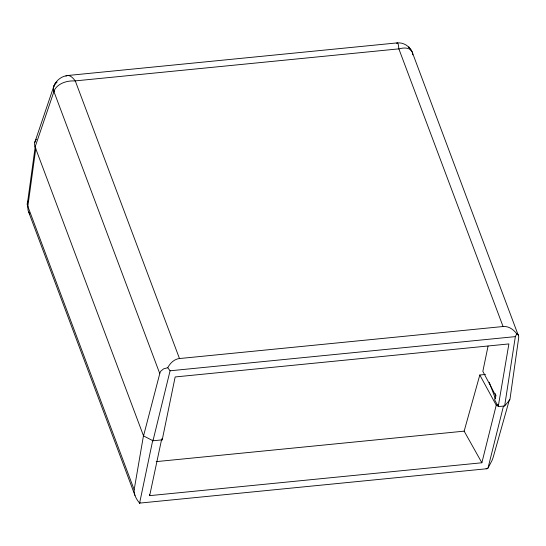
<?xml version="1.0" encoding="UTF-8"?>
<svg xmlns="http://www.w3.org/2000/svg" width="546" height="546" viewBox="0 0 546 546"><rect width="100%" height="100%" fill="white"/><g stroke="black" fill="none" stroke-linecap="round" stroke-linejoin="round"><path stroke-width="0.82" d="M134.159 489.776C133.722 494.717 136.602 499.604 139.605 503.112L487.155 468.714L488.035 468.058L492.001 460.483A15.452 4.293 -58.2 0 0 493.277 456.954L509.452 399.59M35.804 148.43L27.744 207.057L28.078 210.469L29.798 214.032M27.334 204.067L35.258 146.417M504.654 405.965L515.342 336.623L516.762 333.859C514.073 330.221 510.203 327.109 505.596 326.542A12.797 12.224 88.7 0 0 503.071 326.522L179.484 358.545A12.79 12.21 88.7 0 0 177.109 359.036C172.891 360.38 169.738 363.889 167.745 367.717L163.657 368.837L160.968 371.007A13.124 9.337 42.2 0 0 159.958 372.863L143.537 435.899L152.982 440.772L162.223 439.858L175.157 376.958L508.892 343.925L498.225 406.606L504.654 405.965L509.916 399.679L518.632 338.138A13.172 3.761 -65.3 0 0 518.686 336.404L412.128 51.897C409.493 46.144 403.61 42.356 397.242 42.888L67.649 75.512C61.773 76.126 56.6 80.05 54.177 85.374M143.639 434.725L134.166 489.707L27.826 206.368A12.783 8.736 7.8 0 1 27.962 201.208M488.056 346.103L482.841 371.362L495.584 395.379L494.642 399.836L498.225 406.606M139.605 503.112L152.812 439.994M485.483 374.447L479.811 375.006L496.239 405.187L481.872 462.769L149.665 495.652L161.548 439.721M152.982 440.772L170.079 370.795L167.745 367.717M488.008 468.058L503.467 406.087M159.753 373.539L53.931 91.578A14.203 10.374 18.8 0 1 56.729 82.309M481.872 462.769L464.148 431.149L479.811 375.006M53.89 86.077L34.753 142.492M143.537 435.899L35.101 146.983L53.931 91.578M139.346 503.091L140.117 502.682M170.079 370.795L515.342 336.623M496.239 405.187L498.532 404.961M156.197 461.629L464.148 431.149M516.762 333.859L517.772 334.159L518.407 335.039M486.077 468.645L487.155 468.714M409.643 47.891L408.804 46.997L411.302 50.573M28.105 201.105A12.79 8.797 6.6 0 0 27.634 206.176L27.791 206.606M503.071 326.522L398.86 48.86L75.273 80.89L179.484 358.545M495.215 393.591L496.109 395.987M489.257 382.261L495.481 398.846M28.713 212.162L134.992 495.44M161.923 438.54L162.223 439.858M149.481 494.28L149.665 495.652M35.094 146.983A14.182 10.06 12.5 0 1 36.432 139.25M53.829 91.469A18.687 12.886 -3.9 0 1 75.246 81.006A18.687 8.067 73.7 0 0 65.909 76.133M53.958 91.489A14.21 10.34 19.3 0 1 57.057 82.03M396.594 43.4A18.687 2.696 -85.9 0 1 398.833 48.976A18.687 10.401 -35 0 1 412.776 54.825M27.716 206.395A12.817 8.825 6.6 0 1 28.119 201.112"/></g></svg>
